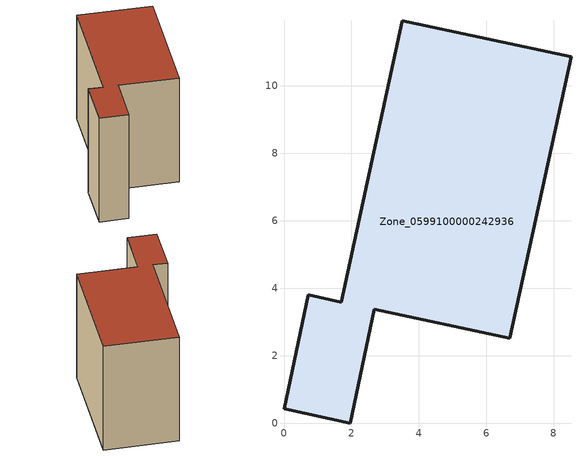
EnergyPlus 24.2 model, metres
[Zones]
Zone_0599100000242936
 floor ground (C_G): 1.96,0 0,0.42 0.72,3.8 1.7,3.59 3.51,11.93 8.51,10.86 6.7,2.52 2.68,3.38 z0
 wall outside (C_F): 0,0.42 1.96,0 2.68,3.38 6.7,2.52 8.51,10.86 3.51,11.93 1.7,3.59 0.72,3.8 0,0.42 z0:8.29
 roof outside (C_R): 1.96,0 2.68,3.38 6.7,2.52 8.51,10.86 3.51,11.93 1.7,3.59 0.72,3.8 0,0.42 z8.29
[BUILDING]
Pand.0599100000242936: North Axis=0; Terrain=City; Loads Convergence Tolerance Value=0.04; Temperature Convergence Tolerance Value=0.4; Solar Distribution=FullExterior; Maximum Number of Warmup Days=25; Minimum Number of Warmup Days=1
[Site:Location]
Rotterdam.The.Hague.AP_ZH_NLD Design_Conditions: Latitude=51.96; Longitude=4.45; Time Zone=1; Elevation=-4.5
[SITE:GROUNDTEMPERATURE:BUILDINGSURFACE]
18, 18, 18, 18, 18, 18, 18, 18, 18, 18, 18, 18
[MATERIAL] Thermal Absorptance=0.9; Solar Absorptance=0.7; Visible Absorptance=0.7
Name | Roughness | Thickness | Conductivity | Density | Specific Heat
G.TI.1975-1991 | MediumSmooth | 0.15 | 0.288461 | 540 | 1210
F.TI.1975-1991 | Rough | 0.3 | 0.230769 | 1920 | 840
R.TI.1975-1991 | MediumRough | 0.2 | 0.153846 | 1500 | 1000
[CONSTRUCTION]
C_G: G.TI.1975-1991
C_F: F.TI.1975-1991
C_R: R.TI.1975-1991
[ZONE]
Zone_0599100000242936: Type=1; Multiplier=1; Ceiling Height=Autocalculate; Volume=Autocalculate; Floor Area=autocalculate; Part of Total Floor Area=Yes
[ZONEINFILTRATION:DESIGNFLOWRATE]
Infil_Zone_0599100000242936: Zone or ZoneList or Space or SpaceList=Zone_0599100000242936; Schedule=AlwaysOn; Design Flow Rate Calculation Method=Flow/Area; Flow Rate per Floor Area=0.003; Constant Term Coefficient=1; Temperature Term Coefficient=0; Velocity Term Coefficient=0; Velocity Squared Term Coefficient=0
[HVACTEMPLATE:ZONE:IDEALLOADSAIRSYSTEM]
Zone_0599100000242936: Maximum Heating Supply Air Temperature=50; Minimum Cooling Supply Air Temperature=13; Maximum Heating Supply Air Humidity Ratio=0.0156; Minimum Cooling Supply Air Humidity Ratio=0.0077; Heating Limit=NoLimit; Cooling Limit=NoLimit; Dehumidification Control Type=ConstantSensibleHeatRatio; Cooling Sensible Heat Ratio=0.7; Dehumidification Setpoint=60; Humidification Control Type=None; Humidification Setpoint=30; Outdoor Air Method=None; Outdoor Air Flow Rate per Person=0.00944; Outdoor Air Flow Rate per Zone Floor Area=0; Outdoor Air Flow Rate per Zone=0; Demand Controlled Ventilation Type=None; Outdoor Air Economizer Type=NoEconomizer; Heat Recovery Type=None; Sensible Heat Recovery Effectiveness=0.7; Latent Heat Recovery Effectiveness=0.65
[ZONECONTROL:THERMOSTAT]
ThermostatControl_Zone_0599100000242936: Zone or ZoneList=Zone_0599100000242936; Control Type Schedule=DualSetpointControlType; Control 1=Thermostat_Zone_0599100000242936; Temperature Difference Between Cutout And Setpoint=0
[THERMOSTATSETPOINT:DUALSETPOINT]
Thermostat_Zone_0599100000242936: Heating Setpoint Temperature Schedule=HeatingSetpoint_Zone_0599100000242936; Cooling Setpoint Temperature Schedule=CoolingSetpoint_Zone_0599100000242936
[SCHEDULE:COMPACT]
HeatingSetpoint_Zone_0599100000242936: Through: 12/31, For: AllDays, Until: 24:00, 21
CoolingSetpoint_Zone_0599100000242936: Through: 12/31, For: AllDays, Until: 24:00, 24
DualSetpointControlType: Through: 12/31, For: AllDays, Until: 24:00, 4
AlwaysOn: Through: 12/31, For: AllDays, Until: 24:00, 1
